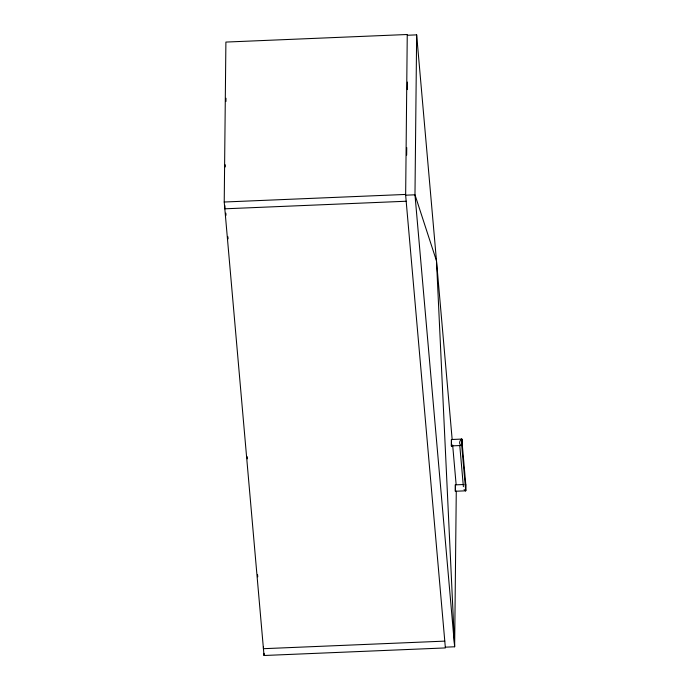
<?xml version="1.0" encoding="UTF-8"?>
<svg xmlns="http://www.w3.org/2000/svg" width="690" height="690" viewBox="0 0 690 690"><rect width="100%" height="100%" fill="white"/><g stroke="black" fill="none" stroke-linecap="round" stroke-linejoin="round"><path stroke-width="1.03" d="M224.224 202.015L405.582 194.442L445.386 647.927L264.029 655.5L224.224 202.015L225.897 42.073L407.255 34.5L405.651 195.192L414.975 194.804L436.485 260.855L454.641 646.78L445.317 647.168M224.854 205.594L224.819 208.811L406.177 201.239M225.259 166.954L225.285 164.807M225.949 101.473L225.984 98.256M263.451 646.547L263.433 648.695L444.783 641.122M264.029 655.5L264.046 653.352M406.66 155.086L406.738 147.574M407.35 89.605L407.428 82.093M407.324 35.259L416.648 34.862L414.975 194.804L454.641 646.78L456.271 491.133M451.433 439.513L451.407 446.025L451.433 439.513L461.791 439.073L465.776 484.423L465.707 490.823L455.348 491.254L455.366 484.742L455.348 491.254M464.068 489.572L465.707 490.823L461.731 445.473L461.791 439.073C455.685 443.541 464.629 450.329 461.791 439.073M465.129 484.803L465.733 484.311L465.707 490.823M451.364 445.904L461.731 445.473M455.409 484.863L463.706 484.509M459.773 445.533L463.387 486.666M416.648 34.862L452.174 439.608M452.649 444.972L456.133 484.691M225.828 213.15L226.018 215.289M227.898 236.748L228.088 238.895M247.21 456.694L247.391 458.833M257.568 574.71L257.75 576.857"/></g></svg>
